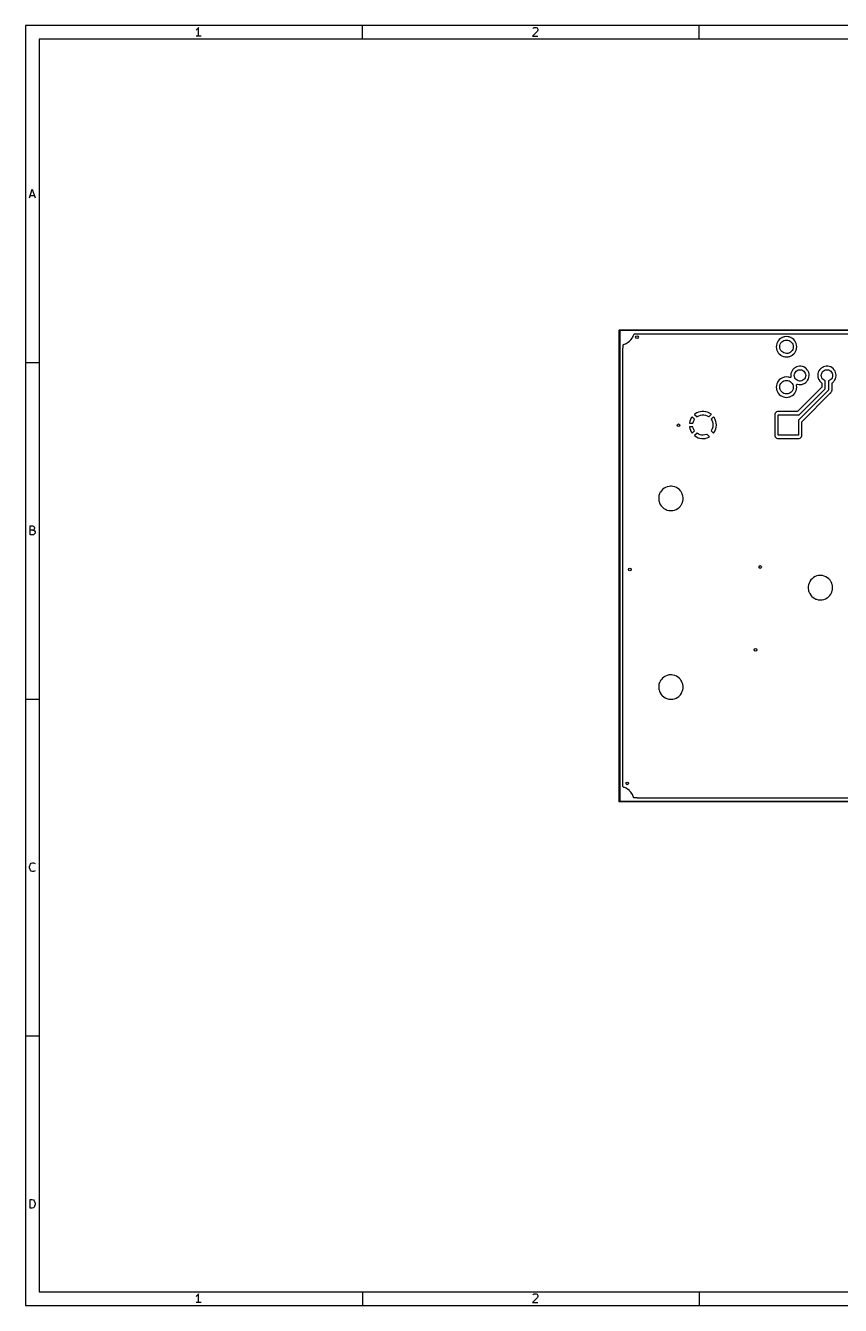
# Model space of a CAD drawing. Extents: x 10 to 287, y -200 to -10.
# Drawn here: x 10 to 131, y -200 to -10 of the extents above; entities that cross this region are included whole.
import ezdxf

# ---------------------------------------------------------------- set-up
doc = ezdxf.new("R2010")
doc.units = 0
doc.layers.add('BLACK', color=7, linetype='CONTINUOUS')

msp = doc.modelspace()

# ---------------------------------------------------------------- linework, layer by layer
at = {"layer": 'BLACK', "linetype": 'CONTINUOUS'}
for p, q in [((10, -10), (10, -200.007)), ((287.002, -10), (10, -10)), ((35.4464, -10.5976), (35.3226, -10.6595)), ((35.5702, -10.4738), (35.4464, -10.5976)), ((35.694, -10.2881), (35.5702, -10.4738)), ((35.694, -11.5881), (35.694, -10.2881)), ((60, -12), (60, -10)), ((86.0036, -10.8452), (85.2607, -11.5881)), ((85.3226, -10.4119), (85.3845, -10.35)), ((85.3845, -10.35), (85.5083, -10.2881)), ((85.5083, -10.2881), (85.8179, -10.2881)), ((85.8179, -10.2881), (85.9417, -10.35)), ((85.9417, -10.35), (86.0036, -10.4119)), ((86.0036, -10.4119), (86.0655, -10.5357)), ((86.0655, -10.6595), (86.0036, -10.8452)), ((86.0655, -10.5357), (86.0655, -10.6595)), ((110, -12), (110, -10)), ((12, -12), (12, -198.007)), ((285.002, -12), (12, -12)), ((36.0655, -11.5881), (35.3226, -11.5881)), ((85.2607, -11.5881), (86.0655, -11.5881)), ((10.5667, -35.5881), (11, -34.2881)), ((10.6905, -35.2167), (11.3095, -35.2167)), ((11, -34.2881), (11.4333, -35.5881)), ((98.105, -55.235), (98.1196, -55.1996)), ((98.105, -125.185), (98.105, -55.235)), ((98.1196, -55.1996), (98.155, -55.185)), ((98.155, -55.185), (177.79, -55.185)), ((98.205, -55.285), (98.205, -125.135)), ((177.74, -55.285), (98.205, -55.285)), ((99.4767, -57.0031), (99.6555, -56.8629)), ((99.6555, -56.8629), (99.6589, -56.8602)), ((99.6589, -56.8602), (99.6783, -56.8402)), ((99.6783, -56.8402), (99.824, -56.6898)), ((99.824, -56.6898), (99.8653, -56.6473)), ((99.8653, -56.6473), (99.8678, -56.6438)), ((99.8678, -56.6438), (100.038, -56.4117)), ((99.8678, -56.6438), (99.8678, -56.6438)), ((100.038, -56.4117), (100.041, -56.4082)), ((100.041, -56.4082), (100.098, -56.3031)), ((100.098, -56.3031), (100.18, -56.1514)), ((100.18, -56.1514), (100.182, -56.1476)), ((100.18, -56.1514), (100.18, -56.1514)), ((100.182, -56.1476), (100.26, -55.9422)), ((100.26, -55.9422), (100.286, -55.8742)), ((100.286, -55.8742), (100.287, -55.8702)), ((100.286, -55.8742), (100.286, -55.8742)), ((100.287, -55.8702), (100.293, -55.8464)), ((100.293, -55.8464), (100.327, -55.7844)), ((100.327, -55.7844), (100.39, -55.7511)), ((100.39, -55.7511), (100.415, -55.7485)), ((100.415, -55.7485), (100.737, -55.7485)), ((100.737, -55.7485), (100.763, -55.7448)), ((100.763, -55.7448), (100.78, -55.7435)), ((100.78, -55.7435), (175.6, -55.7435)), ((121.62, -56.9976), (121.533, -57.2078)), ((121.622, -56.993), (121.62, -56.9976)), ((121.62, -56.9976), (121.62, -56.9976)), ((121.689, -56.8838), (121.622, -56.993)), ((121.743, -56.7948), (121.689, -56.8838)), ((121.746, -56.7906), (121.743, -56.7948)), ((121.743, -56.7948), (121.743, -56.7948)), ((121.894, -56.6177), (121.746, -56.7906)), ((121.897, -56.6138), (121.894, -56.6177)), ((121.9, -56.61), (121.897, -56.6138)), ((122.081, -56.4558), (121.9, -56.61)), ((122.088, -56.4513), (122.081, -56.4558)), ((122.279, -56.3343), (122.088, -56.4513)), ((122.145, -57.115), (122.27, -56.9655)), ((122.27, -56.9655), (122.422, -56.8432)), ((122.283, -56.3318), (122.279, -56.3343)), ((122.288, -56.3299), (122.283, -56.3318)), ((122.498, -56.2428), (122.288, -56.3299)), ((122.288, -56.3299), (122.288, -56.3299)), ((122.422, -56.8432), (122.595, -56.7528)), ((122.502, -56.2409), (122.498, -56.2428)), ((122.498, -56.2428), (122.498, -56.2428)), ((122.583, -56.2216), (122.502, -56.2409)), ((122.728, -56.1866), (122.583, -56.2216)), ((122.595, -56.7528), (122.783, -56.6977)), ((122.733, -56.1855), (122.728, -56.1866)), ((122.728, -56.1866), (122.728, -56.1866)), ((122.97, -56.1668), (122.733, -56.1855)), ((122.783, -56.6977), (122.977, -56.68)), ((123.207, -56.1855), (122.97, -56.1668)), ((122.977, -56.68), (123.171, -56.7004)), ((123.171, -56.7004), (123.358, -56.7581)), ((123.212, -56.1866), (123.207, -56.1855)), ((123.357, -56.2216), (123.212, -56.1866)), ((123.212, -56.1866), (123.212, -56.1866)), ((123.438, -56.2409), (123.357, -56.2216)), ((123.358, -56.7581), (123.529, -56.851)), ((123.442, -56.2428), (123.438, -56.2409)), ((123.652, -56.3299), (123.442, -56.2428)), ((123.442, -56.2428), (123.442, -56.2428)), ((123.529, -56.851), (123.68, -56.9754)), ((123.657, -56.3318), (123.652, -56.3299)), ((123.652, -56.3299), (123.652, -56.3299)), ((123.661, -56.3343), (123.657, -56.3318)), ((123.852, -56.4513), (123.661, -56.3343)), ((123.68, -56.9754), (123.803, -57.1266)), ((123.859, -56.4558), (123.852, -56.4513)), ((124.04, -56.61), (123.859, -56.4558)), ((124.043, -56.6138), (124.04, -56.61)), ((124.046, -56.6177), (124.043, -56.6138)), ((124.194, -56.7906), (124.046, -56.6177)), ((124.197, -56.7948), (124.194, -56.7906)), ((124.251, -56.8838), (124.197, -56.7948)), ((124.197, -56.7948), (124.197, -56.7948)), ((124.318, -56.993), (124.251, -56.8838)), ((124.32, -56.9976), (124.318, -56.993)), ((124.407, -57.2078), (124.32, -56.9976)), ((124.32, -56.9976), (124.32, -56.9976)), ((98.6635, -57.9775), (98.6754, -57.9239)), ((98.6635, -122.52), (98.6635, -57.9775)), ((98.6754, -57.9239), (98.6875, -57.8983)), ((98.6875, -57.8983), (98.6913, -57.8902)), ((98.6875, -57.8983), (98.6875, -57.8983)), ((98.6913, -57.8902), (98.7085, -57.7796)), ((98.7085, -57.4526), (98.7285, -57.3845)), ((98.7085, -57.7796), (98.7085, -57.4526)), ((98.7285, -57.3845), (98.7822, -57.338)), ((98.7822, -57.338), (98.8025, -57.3307)), ((98.8025, -57.3307), (98.8426, -57.3202)), ((98.8426, -57.3202), (98.8954, -57.3064)), ((98.8954, -57.3064), (98.8994, -57.3047)), ((98.8994, -57.3047), (99.0472, -57.2435)), ((98.8994, -57.3047), (98.8994, -57.3047)), ((99.0472, -57.2435), (99.1694, -57.1929)), ((99.1694, -57.1929), (99.3074, -57.1122)), ((99.3074, -57.1122), (99.4218, -57.0454)), ((99.4218, -57.0454), (99.4255, -57.0432)), ((99.4218, -57.0454), (99.4218, -57.0454)), ((99.4255, -57.0432), (99.4767, -57.0031)), ((121.475, -57.4433), (121.457, -57.68)), ((121.457, -57.68), (121.475, -57.9167)), ((121.48, -57.4262), (121.475, -57.4433)), ((121.475, -57.9167), (121.477, -57.9215)), ((121.477, -57.9215), (121.477, -57.9215)), ((121.477, -57.9215), (121.506, -58.0426)), ((121.519, -57.2635), (121.48, -57.4262)), ((121.506, -58.0426), (121.531, -58.1476)), ((121.531, -57.2124), (121.519, -57.2635)), ((121.533, -57.2078), (121.531, -57.2124)), ((121.531, -58.1476), (121.533, -58.1522)), ((121.533, -58.1522), (121.533, -58.1522)), ((121.533, -58.1522), (121.554, -58.203)), ((121.554, -58.203), (121.622, -58.367)), ((121.622, -58.367), (121.624, -58.3712)), ((121.624, -58.3712), (121.743, -58.5652)), ((121.743, -58.5652), (121.743, -58.5652)), ((121.743, -58.5652), (121.746, -58.5694)), ((121.746, -58.5694), (121.9, -58.75)), ((121.9, -58.75), (122.081, -58.9042)), ((121.97, -57.666), (121.992, -57.4721)), ((121.986, -57.8605), (121.97, -57.666)), ((122.04, -58.0481), (121.986, -57.8605)), ((121.992, -57.4721), (122.051, -57.2861)), ((122.129, -58.2217), (122.04, -58.0481)), ((122.051, -57.2861), (122.145, -57.115)), ((122.251, -58.3747), (122.129, -58.2217)), ((122.399, -58.5011), (122.251, -58.3747)), ((122.57, -58.5964), (122.399, -58.5011)), ((122.755, -58.6567), (122.57, -58.5964)), ((122.949, -58.6798), (122.755, -58.6567)), ((123.144, -58.6648), (122.949, -58.6798)), ((123.332, -58.6123), (123.144, -58.6648)), ((123.506, -58.5243), (123.332, -58.6123)), ((123.66, -58.4042), (123.506, -58.5243)), ((123.787, -58.2564), (123.66, -58.4042)), ((123.884, -58.0867), (123.787, -58.2564)), ((123.803, -57.1266), (123.895, -57.2989)), ((123.859, -58.9042), (124.04, -58.75)), ((123.945, -57.9015), (123.884, -58.0867)), ((123.895, -57.2989), (123.951, -57.4858)), ((123.97, -57.7079), (123.945, -57.9015)), ((123.951, -57.4858), (123.97, -57.68)), ((123.97, -57.68), (123.97, -57.7079)), ((124.04, -58.75), (124.194, -58.5694)), ((124.194, -58.5694), (124.197, -58.5652)), ((124.197, -58.5652), (124.316, -58.3712)), ((124.197, -58.5652), (124.197, -58.5652)), ((124.316, -58.3712), (124.318, -58.367)), ((124.318, -58.367), (124.386, -58.203)), ((124.386, -58.203), (124.407, -58.1522)), ((124.409, -57.2124), (124.407, -57.2078)), ((124.407, -58.1522), (124.409, -58.1476)), ((124.407, -58.1522), (124.407, -58.1522)), ((124.421, -57.2635), (124.409, -57.2124)), ((124.409, -58.1476), (124.434, -58.0426)), ((124.46, -57.4262), (124.421, -57.2635)), ((124.434, -58.0426), (124.463, -57.9215)), ((124.465, -57.4433), (124.46, -57.4262)), ((124.463, -57.9215), (124.465, -57.9167)), ((124.463, -57.9215), (124.463, -57.9215)), ((124.483, -57.68), (124.465, -57.4433)), ((124.465, -57.9167), (124.483, -57.68)), ((10, -60), (12, -60)), ((122.081, -58.9042), (122.085, -58.9068)), ((122.085, -58.9068), (122.085, -58.9068)), ((122.085, -58.9068), (122.257, -59.0122)), ((122.257, -59.0122), (122.283, -59.0282)), ((122.283, -59.0282), (122.288, -59.0301)), ((122.288, -59.0301), (122.288, -59.0301)), ((122.288, -59.0301), (122.498, -59.1172)), ((122.498, -59.1172), (122.502, -59.1191)), ((122.502, -59.1191), (122.583, -59.1384)), ((122.583, -59.1384), (122.728, -59.1734)), ((122.728, -59.1734), (122.728, -59.1734)), ((122.728, -59.1734), (122.733, -59.1745)), ((122.733, -59.1745), (122.97, -59.1932)), ((122.97, -59.1932), (123.207, -59.1745)), ((123.207, -59.1745), (123.212, -59.1734)), ((123.212, -59.1734), (123.357, -59.1384)), ((123.212, -59.1734), (123.212, -59.1734)), ((123.357, -59.1384), (123.438, -59.1191)), ((123.438, -59.1191), (123.442, -59.1172)), ((123.442, -59.1172), (123.652, -59.0301)), ((123.652, -59.0301), (123.657, -59.0282)), ((123.652, -59.0301), (123.652, -59.0301)), ((123.657, -59.0282), (123.683, -59.0122)), ((123.683, -59.0122), (123.855, -58.9068)), ((123.855, -58.9068), (123.859, -58.9042)), ((123.855, -58.9068), (123.855, -58.9068)), ((124.239, -60.7796), (124.145, -60.8502)), ((124.244, -60.7765), (124.239, -60.7796)), ((124.239, -60.7796), (124.239, -60.7796)), ((124.311, -60.7414), (124.244, -60.7765)), ((124.415, -60.6871), (124.311, -60.7414)), ((124.442, -60.6734), (124.415, -60.6871)), ((124.654, -60.604), (124.442, -60.6734)), ((124.875, -60.5702), (124.654, -60.604)), ((124.88, -60.5702), (124.875, -60.5702)), ((125.024, -60.572), (124.88, -60.5702)), ((124.88, -60.5702), (124.88, -60.5702)), ((125.098, -60.5729), (125.024, -60.572)), ((125.103, -60.5738), (125.098, -60.5729)), ((125.313, -60.6112), (125.103, -60.5738)), ((125.103, -60.5738), (125.103, -60.5738)), ((125.318, -60.6121), (125.313, -60.6112)), ((125.313, -60.6112), (125.313, -60.6112)), ((125.323, -60.6138), (125.318, -60.6121)), ((125.524, -60.6849), (125.323, -60.6138)), ((125.323, -60.6138), (125.323, -60.6138)), ((125.529, -60.6866), (125.524, -60.6849)), ((125.524, -60.6849), (125.524, -60.6849)), ((125.724, -60.7946), (125.529, -60.6866)), ((125.728, -60.7978), (125.724, -60.7946)), ((125.896, -60.9298), (125.728, -60.7978)), ((125.728, -60.7978), (125.728, -60.7978)), ((128.239, -60.7796), (128.145, -60.8502)), ((128.244, -60.7765), (128.239, -60.7796)), ((128.239, -60.7796), (128.239, -60.7796)), ((128.311, -60.7414), (128.244, -60.7765)), ((128.415, -60.6871), (128.311, -60.7414)), ((128.442, -60.6734), (128.415, -60.6871)), ((128.654, -60.604), (128.442, -60.6734)), ((128.875, -60.5702), (128.654, -60.604)), ((128.88, -60.5702), (128.875, -60.5702)), ((129.024, -60.572), (128.88, -60.5702)), ((128.88, -60.5702), (128.88, -60.5702)), ((129.098, -60.5729), (129.024, -60.572)), ((129.103, -60.5738), (129.098, -60.5729)), ((129.313, -60.6112), (129.103, -60.5738)), ((129.103, -60.5738), (129.103, -60.5738)), ((129.318, -60.6121), (129.313, -60.6112)), ((129.313, -60.6112), (129.313, -60.6112)), ((129.323, -60.6138), (129.318, -60.6121)), ((129.524, -60.6849), (129.323, -60.6138)), ((129.323, -60.6138), (129.323, -60.6138)), ((129.529, -60.6866), (129.524, -60.6849)), ((129.524, -60.6849), (129.524, -60.6849)), ((129.724, -60.7946), (129.529, -60.6866)), ((129.728, -60.7978), (129.724, -60.7946)), ((129.896, -60.9298), (129.728, -60.7978)), ((129.728, -60.7978), (129.728, -60.7978)), ((121.9, -62.61), (121.746, -62.7906)), ((122.081, -62.4558), (121.9, -62.61)), ((122.085, -62.4532), (122.081, -62.4558)), ((122.279, -62.3343), (122.085, -62.4532)), ((122.085, -62.4532), (122.085, -62.4532)), ((122.283, -62.3318), (122.279, -62.3343)), ((122.288, -62.3299), (122.283, -62.3318)), ((122.498, -62.2428), (122.288, -62.3299)), ((122.288, -62.3299), (122.288, -62.3299)), ((122.502, -62.2409), (122.498, -62.2428)), ((122.498, -62.2428), (122.498, -62.2428)), ((122.619, -62.2129), (122.502, -62.2409)), ((122.595, -62.7528), (122.783, -62.6977)), ((122.728, -62.1866), (122.619, -62.2129)), ((122.733, -62.1855), (122.728, -62.1866)), ((122.728, -62.1866), (122.728, -62.1866)), ((122.97, -62.1668), (122.733, -62.1855)), ((122.783, -62.6977), (122.977, -62.68)), ((123.207, -62.1855), (122.97, -62.1668)), ((122.977, -62.68), (123.171, -62.7004)), ((123.171, -62.7004), (123.358, -62.7581)), ((123.212, -62.1866), (123.207, -62.1855)), ((123.321, -62.2129), (123.212, -62.1866)), ((123.212, -62.1866), (123.212, -62.1866)), ((123.438, -62.2409), (123.321, -62.2129)), ((123.442, -62.2428), (123.438, -62.2409)), ((123.446, -62.2445), (123.442, -62.2428)), ((123.442, -62.2428), (123.442, -62.2428)), ((123.494, -62.2541), (123.446, -62.2445)), ((123.562, -62.2343), (123.494, -62.2541)), ((123.609, -62.1808), (123.562, -62.2343)), ((123.631, -61.6746), (123.607, -61.8967)), ((123.607, -61.8967), (123.608, -61.9018)), ((123.608, -61.9018), (123.608, -61.9019)), ((123.608, -61.9019), (123.62, -62.1197)), ((123.618, -62.1198), (123.609, -62.1808)), ((123.62, -62.1197), (123.618, -62.1198)), ((123.691, -61.4593), (123.631, -61.6746)), ((123.785, -61.2567), (123.691, -61.4593)), ((123.911, -61.0721), (123.785, -61.2567)), ((124.065, -60.9106), (123.911, -61.0721)), ((124.145, -60.8502), (124.065, -60.9106)), ((124.12, -61.93), (124.139, -61.7533)), ((124.139, -62.1067), (124.12, -61.93)), ((124.139, -61.7533), (124.193, -61.5843)), ((124.193, -62.2757), (124.139, -62.1067)), ((124.193, -61.5843), (124.282, -61.4304)), ((124.282, -62.4296), (124.193, -62.2757)), ((124.282, -61.4304), (124.401, -61.2983)), ((124.401, -62.5617), (124.282, -62.4296)), ((124.401, -61.2983), (124.545, -61.1939)), ((124.545, -62.6661), (124.401, -62.5617)), ((124.545, -61.1939), (124.707, -61.1216)), ((124.707, -62.7384), (124.545, -62.6661)), ((124.707, -61.1216), (124.881, -61.0847)), ((124.881, -61.0847), (125.059, -61.0847)), ((125.059, -61.0847), (125.233, -61.1216)), ((125.233, -61.1216), (125.395, -61.1939)), ((125.395, -62.6661), (125.233, -62.7384)), ((125.395, -61.1939), (125.539, -61.2983)), ((125.539, -62.5617), (125.395, -62.6661)), ((125.539, -61.2983), (125.658, -61.4304)), ((125.658, -62.4296), (125.539, -62.5617)), ((125.658, -61.4304), (125.747, -61.5843)), ((125.747, -62.2757), (125.658, -62.4296)), ((125.747, -61.5843), (125.801, -61.7533)), ((125.801, -62.1067), (125.747, -62.2757)), ((125.801, -61.7533), (125.82, -61.93)), ((125.82, -61.93), (125.801, -62.1067)), ((125.896, -60.9299), (125.896, -60.9298)), ((125.9, -60.9331), (125.896, -60.9299)), ((126.05, -61.0983), (125.9, -60.9331)), ((126.045, -62.7617), (126.135, -62.6363)), ((126.053, -61.1026), (126.05, -61.0983)), ((126.106, -61.1856), (126.053, -61.1026)), ((126.053, -61.1026), (126.053, -61.1026)), ((126.171, -61.2858), (126.106, -61.1856)), ((126.135, -62.6363), (126.138, -62.6321)), ((126.138, -62.6321), (126.147, -62.6138)), ((126.147, -62.6138), (126.235, -62.4365)), ((126.26, -61.4907), (126.171, -61.2858)), ((126.235, -62.4365), (126.237, -62.4318)), ((126.235, -62.4365), (126.235, -62.4365)), ((126.237, -62.4318), (126.295, -62.2428)), ((126.315, -61.7074), (126.26, -61.4907)), ((126.295, -62.2428), (126.301, -62.223)), ((126.301, -62.223), (126.302, -62.2181)), ((126.301, -62.223), (126.301, -62.223)), ((126.302, -62.2181), (126.332, -61.9966)), ((126.333, -61.93), (126.315, -61.7074)), ((126.332, -61.9966), (126.333, -61.93)), ((127.631, -61.6746), (127.607, -61.8967)), ((127.607, -61.8967), (127.608, -61.9018)), ((127.608, -61.9018), (127.608, -61.9019)), ((127.608, -61.9019), (127.618, -62.0805)), ((127.618, -62.0805), (127.62, -62.1197)), ((127.62, -62.1197), (127.621, -62.1248)), ((127.621, -62.1248), (127.621, -62.1248)), ((127.621, -62.1248), (127.641, -62.2129)), ((127.691, -61.4593), (127.631, -61.6746)), ((127.641, -62.2129), (127.669, -62.3376)), ((127.669, -62.3376), (127.728, -62.4836)), ((127.785, -61.2567), (127.691, -61.4593)), ((127.728, -62.4836), (127.748, -62.5313)), ((127.748, -62.5313), (127.753, -62.5446)), ((127.753, -62.5446), (127.756, -62.549)), ((127.756, -62.549), (127.856, -62.7121)), ((127.911, -61.0721), (127.785, -61.2567)), ((128.065, -60.9106), (127.911, -61.0721)), ((128.145, -60.8502), (128.065, -60.9106)), ((128.12, -61.93), (128.139, -61.7533)), ((128.139, -62.1067), (128.12, -61.93)), ((128.139, -61.7533), (128.193, -61.5843)), ((128.193, -62.2757), (128.139, -62.1067)), ((128.193, -61.5843), (128.282, -61.4304)), ((128.282, -62.4296), (128.193, -62.2757)), ((128.282, -61.4304), (128.401, -61.2983)), ((128.401, -62.5617), (128.282, -62.4296)), ((128.401, -61.2983), (128.545, -61.1939)), ((128.545, -62.6661), (128.401, -62.5617)), ((128.545, -61.1939), (128.707, -61.1216)), ((128.707, -62.7384), (128.545, -62.6661)), ((128.707, -61.1216), (128.881, -61.0847)), ((128.881, -61.0847), (129.059, -61.0847)), ((129.059, -61.0847), (129.233, -61.1216)), ((129.233, -61.1216), (129.395, -61.1939)), ((129.395, -62.6661), (129.233, -62.7384)), ((129.395, -61.1939), (129.539, -61.2983)), ((129.539, -62.5617), (129.395, -62.6661)), ((129.539, -61.2983), (129.658, -61.4304)), ((129.658, -62.4296), (129.539, -62.5617)), ((129.658, -61.4304), (129.747, -61.5843)), ((129.747, -62.2757), (129.658, -62.4296)), ((129.747, -61.5843), (129.801, -61.7533)), ((129.801, -62.1067), (129.747, -62.2757)), ((129.801, -61.7533), (129.82, -61.93)), ((129.82, -61.93), (129.801, -62.1067)), ((129.896, -60.9299), (129.896, -60.9298)), ((129.9, -60.9331), (129.896, -60.9299)), ((130.05, -61.0983), (129.9, -60.9331)), ((130.045, -62.7617), (130.135, -62.6363)), ((130.053, -61.1026), (130.05, -61.0983)), ((130.106, -61.1856), (130.053, -61.1026)), ((130.053, -61.1026), (130.053, -61.1026)), ((130.171, -61.2858), (130.106, -61.1856)), ((130.135, -62.6363), (130.138, -62.6321)), ((130.138, -62.6321), (130.147, -62.6138)), ((130.147, -62.6138), (130.235, -62.4365)), ((130.26, -61.4907), (130.171, -61.2858)), ((130.235, -62.4365), (130.237, -62.4318)), ((130.235, -62.4365), (130.235, -62.4365)), ((130.237, -62.4318), (130.295, -62.2428)), ((130.315, -61.7074), (130.26, -61.4907)), ((130.295, -62.2428), (130.301, -62.223)), ((130.301, -62.223), (130.302, -62.2181)), ((130.301, -62.223), (130.301, -62.223)), ((130.302, -62.2181), (130.332, -61.9966)), ((130.33, -61.8967), (130.315, -61.7074)), ((130.333, -61.93), (130.33, -61.8967)), ((130.332, -61.9966), (130.333, -61.93)), ((121.475, -63.4433), (121.457, -63.68)), ((121.457, -63.68), (121.475, -63.9167)), ((121.482, -63.4148), (121.475, -63.4433)), ((121.475, -63.9167), (121.477, -63.9215)), ((121.477, -63.9215), (121.477, -63.9215)), ((121.477, -63.9215), (121.506, -64.0426)), ((121.525, -63.239), (121.482, -63.4148)), ((121.506, -64.0426), (121.531, -64.1476)), ((121.531, -63.2124), (121.525, -63.239)), ((121.533, -63.2078), (121.531, -63.2124)), ((121.531, -64.1476), (121.533, -64.1522)), ((121.62, -62.9976), (121.533, -63.2078)), ((121.533, -64.1522), (121.533, -64.1522)), ((121.533, -64.1522), (121.619, -64.3615)), ((121.619, -64.3615), (121.622, -64.367)), ((121.622, -62.993), (121.62, -62.9976)), ((121.62, -62.9976), (121.62, -62.9976)), ((121.653, -62.9416), (121.622, -62.993)), ((121.622, -64.367), (121.624, -64.3712)), ((121.624, -64.3712), (121.743, -64.5652)), ((121.743, -62.7948), (121.653, -62.9416)), ((121.746, -62.7906), (121.743, -62.7948)), ((121.743, -62.7948), (121.743, -62.7948)), ((121.743, -64.5652), (121.743, -64.5652)), ((121.743, -64.5652), (121.746, -64.5694)), ((121.746, -64.5694), (121.9, -64.75)), ((121.97, -63.666), (121.992, -63.4721)), ((121.986, -63.8605), (121.97, -63.666)), ((122.04, -64.0481), (121.986, -63.8605)), ((121.992, -63.4721), (122.051, -63.2861)), ((122.129, -64.2217), (122.04, -64.0481)), ((122.051, -63.2861), (122.145, -63.115)), ((122.251, -64.3747), (122.129, -64.2217)), ((122.145, -63.115), (122.27, -62.9655)), ((122.399, -64.5011), (122.251, -64.3747)), ((122.27, -62.9655), (122.422, -62.8432)), ((122.57, -64.5964), (122.399, -64.5011)), ((122.422, -62.8432), (122.595, -62.7528)), ((122.755, -64.6567), (122.57, -64.5964)), ((123.506, -64.5243), (123.332, -64.6123)), ((123.358, -62.7581), (123.529, -62.851)), ((123.66, -64.4042), (123.506, -64.5243)), ((123.529, -62.851), (123.68, -62.9754)), ((123.787, -64.2564), (123.66, -64.4042)), ((123.68, -62.9754), (123.803, -63.1266)), ((123.884, -64.0867), (123.787, -64.2564)), ((123.803, -63.1266), (123.895, -63.2989)), ((123.945, -63.9015), (123.884, -64.0867)), ((123.895, -63.2989), (123.951, -63.4858)), ((123.97, -63.7079), (123.945, -63.9015)), ((123.951, -63.4858), (123.97, -63.68)), ((123.97, -63.68), (123.97, -63.7079)), ((124.04, -64.75), (124.194, -64.5694)), ((124.194, -64.5694), (124.197, -64.5652)), ((124.197, -64.5652), (124.316, -64.3712)), ((124.197, -64.5652), (124.197, -64.5652)), ((124.316, -64.3712), (124.318, -64.367)), ((124.318, -64.367), (124.321, -64.3615)), ((124.321, -64.3615), (124.407, -64.1522)), ((124.407, -64.1522), (124.409, -64.1476)), ((124.407, -64.1522), (124.407, -64.1522)), ((124.409, -64.1476), (124.434, -64.0426)), ((124.434, -64.0426), (124.463, -63.9215)), ((124.453, -63.3941), (124.456, -63.3232)), ((124.465, -63.4433), (124.453, -63.3941)), ((124.456, -63.3232), (124.498, -63.2654)), ((124.463, -63.9215), (124.465, -63.9167)), ((124.463, -63.9215), (124.463, -63.9215)), ((124.483, -63.68), (124.465, -63.4433)), ((124.465, -63.9167), (124.483, -63.68)), ((124.498, -63.2654), (124.564, -63.2392)), ((124.564, -63.2392), (124.6, -63.2412)), ((124.6, -63.2412), (124.804, -63.2825)), ((128.175, -63.7327), (124.653, -67.2546)), ((124.881, -62.7753), (124.707, -62.7384)), ((124.75, -67.8764), (128.72, -63.9064)), ((129.147, -64.1868), (124.75, -68.5836)), ((124.804, -63.2825), (124.804, -63.2825)), ((124.804, -63.2825), (124.809, -63.2836)), ((124.809, -63.2836), (124.814, -63.2838)), ((124.814, -63.2838), (124.814, -63.2838)), ((124.814, -63.2838), (125.027, -63.2916)), ((125.059, -62.7753), (124.881, -62.7753)), ((125.027, -63.2916), (125.027, -63.2916)), ((125.027, -63.2916), (125.032, -63.2918)), ((125.032, -63.2918), (125.037, -63.2911)), ((125.037, -63.2911), (125.248, -63.264)), ((125.037, -63.2911), (125.037, -63.2911)), ((125.233, -62.7384), (125.059, -62.7753)), ((125.248, -63.264), (125.253, -63.2634)), ((125.248, -63.264), (125.248, -63.264)), ((125.253, -63.2634), (125.259, -63.2617)), ((125.259, -63.2617), (125.462, -63.2007)), ((125.295, -68.7573), (129.459, -64.5938)), ((125.462, -63.2007), (125.467, -63.1992)), ((125.462, -63.2007), (125.462, -63.2007)), ((125.467, -63.1992), (125.668, -63.1009)), ((125.668, -63.1009), (125.85, -62.9712)), ((125.85, -62.9712), (125.88, -62.9416)), ((125.88, -62.9416), (125.952, -62.8692)), ((125.952, -62.8692), (126.008, -62.8135)), ((126.008, -62.8135), (126.045, -62.7617)), ((127.856, -62.7121), (127.87, -62.7351)), ((127.87, -62.7351), (128.016, -62.9039)), ((128.016, -62.9039), (128.166, -63.0282)), ((128.166, -63.0282), (128.206, -63.0872)), ((128.191, -63.7117), (128.175, -63.7327)), ((128.212, -63.6436), (128.191, -63.7117)), ((128.206, -63.0872), (128.212, -63.1252)), ((128.212, -63.1252), (128.212, -63.6436)), ((128.72, -62.7411), (128.707, -62.7384)), ((128.72, -63.9064), (128.72, -62.7411)), ((129.201, -64.1057), (129.147, -64.1868)), ((129.147, -64.1868), (129.147, -64.1868)), ((129.22, -64.01), (129.201, -64.1057)), ((129.233, -62.7384), (129.22, -62.7411)), ((129.22, -62.7411), (129.22, -64.01)), ((129.459, -64.5938), (129.473, -64.5814)), ((129.473, -64.5814), (129.485, -64.5729)), ((129.485, -64.5728), (129.491, -64.5685)), ((129.485, -64.5729), (129.485, -64.5728)), ((129.491, -64.5685), (129.496, -64.5629)), ((129.496, -64.5629), (129.525, -64.5282)), ((129.496, -64.5629), (129.496, -64.5629)), ((129.525, -64.5282), (129.532, -64.5207)), ((129.532, -64.5207), (129.538, -64.515)), ((129.538, -64.515), (129.555, -64.4927)), ((129.555, -64.4927), (129.558, -64.4893)), ((129.558, -64.4893), (129.601, -64.4393)), ((129.601, -64.4393), (129.605, -64.4337)), ((129.601, -64.4393), (129.601, -64.4393)), ((129.605, -64.4337), (129.609, -64.4272)), ((129.609, -64.4272), (129.612, -64.4222)), ((129.612, -64.4222), (129.615, -64.417)), ((129.615, -64.417), (129.62, -64.4113)), ((129.62, -64.4113), (129.651, -64.3451)), ((129.651, -64.3451), (129.653, -64.3412)), ((129.653, -64.3412), (129.667, -64.3124)), ((129.667, -64.3124), (129.686, -64.2762)), ((129.686, -64.2762), (129.688, -64.2691)), ((129.688, -64.2691), (129.69, -64.2634)), ((129.69, -64.2634), (129.692, -64.2577)), ((129.692, -64.2577), (129.695, -64.251)), ((129.695, -64.251), (129.709, -64.1796)), ((129.709, -64.1796), (129.71, -64.1753)), ((129.71, -64.1753), (129.726, -64.1098)), ((129.726, -64.1098), (129.728, -64.1044)), ((129.728, -63.1226), (129.749, -63.0545)), ((129.728, -63.9971), (129.728, -63.1226)), ((129.729, -64.0005), (129.728, -63.9971)), ((129.728, -64.1044), (129.728, -64.0932)), ((129.728, -64.0932), (129.729, -64.0932)), ((129.731, -64.0779), (129.729, -64.0005)), ((129.729, -64.0851), (129.731, -64.0779)), ((129.729, -64.0892), (129.729, -64.0851)), ((129.729, -64.0932), (129.729, -64.0892)), ((129.749, -63.0545), (129.781, -63.0201)), ((129.781, -63.0201), (129.85, -62.9712)), ((129.85, -62.9712), (129.88, -62.9416)), ((129.88, -62.9416), (129.952, -62.8692)), ((129.952, -62.8692), (130.008, -62.8135)), ((130.008, -62.8135), (130.045, -62.7617)), ((121.9, -64.75), (122.081, -64.9042)), ((122.081, -64.9042), (122.085, -64.9068)), ((122.085, -64.9068), (122.085, -64.9068)), ((122.085, -64.9068), (122.209, -64.983)), ((122.209, -64.983), (122.283, -65.0282)), ((122.283, -65.0282), (122.288, -65.0301)), ((122.288, -65.0301), (122.288, -65.0301)), ((122.288, -65.0301), (122.498, -65.1172)), ((122.498, -65.1172), (122.502, -65.1191)), ((122.502, -65.1191), (122.583, -65.1384)), ((122.583, -65.1384), (122.728, -65.1734)), ((122.728, -65.1734), (122.728, -65.1734)), ((122.728, -65.1734), (122.733, -65.1745)), ((122.733, -65.1745), (122.97, -65.1932)), ((122.949, -64.6798), (122.755, -64.6567)), ((123.144, -64.6648), (122.949, -64.6798)), ((122.97, -65.1932), (123.207, -65.1745)), ((123.332, -64.6123), (123.144, -64.6648)), ((123.207, -65.1745), (123.212, -65.1734)), ((123.212, -65.1734), (123.357, -65.1384)), ((123.212, -65.1734), (123.212, -65.1734)), ((123.357, -65.1384), (123.438, -65.1191)), ((123.438, -65.1191), (123.442, -65.1172)), ((123.442, -65.1172), (123.652, -65.0301)), ((123.652, -65.0301), (123.657, -65.0282)), ((123.652, -65.0301), (123.652, -65.0301)), ((123.657, -65.0282), (123.731, -64.983)), ((123.731, -64.983), (123.855, -64.9068)), ((123.855, -64.9068), (123.859, -64.9042)), ((123.855, -64.9068), (123.855, -64.9068)), ((123.859, -64.9042), (124.04, -64.75)), ((108.837, -68.2432), (108.713, -68.4776)), ((108.842, -68.2359), (108.837, -68.2432)), ((108.95, -68.0854), (108.842, -68.2359)), ((108.962, -68.0765), (108.95, -68.0854)), ((108.974, -68.083), (108.962, -68.0765)), ((109.329, -68.4377), (108.974, -68.083)), ((109.335, -67.7004), (109.327, -67.7125)), ((109.327, -67.7125), (109.333, -67.7238)), ((109.333, -67.7238), (109.687, -68.0782)), ((109.398, -67.65), (109.335, -67.7004)), ((109.405, -67.6451), (109.398, -67.65)), ((109.633, -67.5089), (109.405, -67.6451)), ((109.64, -67.505), (109.633, -67.5089)), ((109.884, -67.4009), (109.64, -67.505)), ((109.687, -68.0782), (109.751, -68.0307)), ((109.751, -68.0307), (109.969, -67.9172)), ((109.892, -67.3981), (109.884, -67.4009)), ((110.148, -67.3281), (109.892, -67.3981)), ((109.969, -67.9172), (110.202, -67.8408)), ((110.156, -67.3265), (110.148, -67.3281)), ((110.419, -67.2918), (110.156, -67.3265)), ((110.202, -67.8408), (110.445, -67.8037)), ((110.428, -67.2913), (110.419, -67.2918)), ((110.693, -67.2927), (110.428, -67.2913)), ((110.445, -67.8037), (110.691, -67.8067)), ((110.691, -67.8067), (110.933, -67.8498)), ((110.702, -67.2933), (110.693, -67.2927)), ((110.964, -67.3307), (110.702, -67.2933)), ((110.933, -67.8498), (111.165, -67.9318)), ((110.973, -67.3325), (110.964, -67.3307)), ((111.228, -67.4051), (110.973, -67.3325)), ((111.165, -67.9318), (111.38, -68.0506)), ((111.236, -67.408), (111.228, -67.4051)), ((111.479, -67.5146), (111.236, -67.408)), ((111.38, -68.0506), (111.414, -68.0771)), ((111.414, -68.0771), (111.767, -67.7242)), ((111.486, -67.5186), (111.479, -67.5146)), ((111.712, -67.6572), (111.486, -67.5186)), ((111.719, -67.6621), (111.712, -67.6572)), ((111.766, -67.7008), (111.719, -67.6621)), ((111.774, -67.711), (111.766, -67.7008)), ((111.767, -67.7242), (111.774, -67.711)), ((112.126, -68.0831), (111.772, -68.437)), ((112.14, -68.076), (112.126, -68.0831)), ((112.15, -68.0844), (112.14, -68.076)), ((112.269, -68.2539), (112.15, -68.0844)), ((112.274, -68.2612), (112.269, -68.2539)), ((112.395, -68.4969), (112.274, -68.2612)), ((121.248, -67.6897), (121.241, -67.7519)), ((121.241, -67.7519), (121.241, -70.8481)), ((121.299, -67.5533), (121.248, -67.6897)), ((121.387, -67.4367), (121.299, -67.5533)), ((121.503, -67.3494), (121.387, -67.4367)), ((121.64, -67.2983), (121.503, -67.3494)), ((121.702, -67.2915), (121.64, -67.2983)), ((124.564, -67.2915), (121.702, -67.2915)), ((121.75, -70.8), (121.75, -67.8)), ((121.75, -67.8), (124.75, -67.8)), ((124.59, -67.2886), (124.564, -67.2915)), ((124.653, -67.2546), (124.59, -67.2886)), ((124.75, -67.8), (124.75, -67.8764)), ((108.553, -69.55), (108.554, -69.5565)), ((109.074, -69.55), (108.553, -69.55)), ((108.554, -69.5565), (108.605, -69.8167)), ((108.559, -69.0102), (108.555, -69.05)), ((108.555, -69.05), (109.073, -69.05)), ((108.56, -69.0018), (108.559, -69.0102)), ((108.616, -68.7427), (108.56, -69.0018)), ((108.605, -69.8167), (108.607, -69.825)), ((108.607, -69.825), (108.693, -70.0759)), ((108.619, -68.7344), (108.616, -68.7427)), ((108.71, -68.4854), (108.619, -68.7344)), ((108.693, -70.0759), (108.696, -70.0838)), ((108.696, -70.0838), (108.816, -70.3207)), ((108.713, -68.4776), (108.71, -68.4854)), ((108.973, -70.5174), (109.326, -70.1644)), ((109.073, -69.05), (109.077, -69.0189)), ((109.119, -69.7486), (109.074, -69.55)), ((109.077, -69.0189), (109.142, -68.7821)), ((109.211, -69.9763), (109.119, -69.7486)), ((109.142, -68.7821), (109.246, -68.5591)), ((109.326, -70.1644), (109.211, -69.9763)), ((109.246, -68.5591), (109.329, -68.4377)), ((111.836, -70.0726), (111.771, -70.1622)), ((111.771, -70.1622), (112.126, -70.5165)), ((111.772, -68.437), (111.872, -68.5912)), ((111.945, -69.8522), (111.836, -70.0726)), ((111.872, -68.5912), (111.97, -68.8166)), ((112.016, -69.617), (111.945, -69.8522)), ((111.97, -68.8166), (112.03, -69.055)), ((112.048, -69.3733), (112.016, -69.617)), ((112.03, -69.055), (112.05, -69.3)), ((112.05, -69.3), (112.048, -69.3733)), ((112.251, -70.3747), (112.378, -70.1416)), ((112.378, -70.1416), (112.382, -70.1338)), ((112.382, -70.1338), (112.475, -69.8858)), ((112.399, -68.5047), (112.395, -68.4969)), ((112.487, -68.7547), (112.399, -68.5047)), ((112.475, -69.8858), (112.478, -69.8775)), ((112.478, -69.8775), (112.537, -69.619)), ((112.489, -68.7629), (112.487, -68.7547)), ((112.543, -69.0226), (112.489, -68.7629)), ((112.537, -69.619), (112.538, -69.6106)), ((112.538, -69.6106), (112.562, -69.3446)), ((112.544, -69.0311), (112.543, -69.0226)), ((112.563, -69.2975), (112.544, -69.0311)), ((112.562, -69.3397), (112.563, -69.3025)), ((112.562, -69.3446), (112.562, -69.3397)), ((112.563, -69.3025), (112.563, -69.2975)), ((124.75, -68.5836), (124.75, -70.8)), ((125.258, -68.8464), (125.279, -68.7782)), ((125.258, -70.8481), (125.258, -68.8464)), ((125.279, -68.7782), (125.295, -68.7573)), ((108.816, -70.3207), (108.82, -70.3281)), ((108.82, -70.3281), (108.949, -70.5162)), ((108.949, -70.5162), (108.96, -70.5246)), ((108.96, -70.5246), (108.973, -70.5174)), ((109.333, -70.8763), (109.326, -70.8897)), ((109.326, -70.8897), (109.333, -70.8996)), ((109.685, -70.5246), (109.333, -70.8763)), ((109.333, -70.8996), (109.364, -70.9256)), ((109.364, -70.9256), (109.371, -70.9306)), ((109.371, -70.9306), (109.595, -71.0715)), ((109.595, -71.0715), (109.603, -71.0756)), ((109.603, -71.0756), (109.845, -71.1847)), ((109.69, -70.5287), (109.685, -70.5246)), ((109.902, -70.6527), (109.69, -70.5287)), ((109.845, -71.1847), (109.853, -71.1877)), ((109.853, -71.1877), (110.107, -71.263)), ((110.132, -70.7404), (109.902, -70.6527)), ((110.107, -71.263), (110.115, -71.2649)), ((110.115, -71.2649), (110.377, -71.305)), ((110.372, -70.7894), (110.132, -70.7404)), ((110.618, -70.7985), (110.372, -70.7894)), ((110.377, -71.305), (110.386, -71.3057)), ((110.386, -71.3057), (110.651, -71.3099)), ((110.862, -70.7672), (110.618, -70.7985)), ((110.651, -71.3099), (110.66, -71.3094)), ((110.66, -71.3094), (110.923, -71.2776)), ((111.097, -70.6966), (110.862, -70.7672)), ((110.923, -71.2776), (110.931, -71.276)), ((110.931, -71.276), (111.188, -71.2087)), ((111.135, -70.6783), (111.097, -70.6966)), ((111.517, -71.0606), (111.135, -70.6783)), ((111.188, -71.2087), (111.196, -71.2059)), ((111.196, -71.2059), (111.441, -71.1044)), ((111.441, -71.1044), (111.449, -71.1006)), ((111.449, -71.1006), (111.517, -71.0606)), ((112.126, -70.5165), (112.138, -70.5232)), ((112.138, -70.5232), (112.149, -70.5145)), ((112.149, -70.5145), (112.247, -70.3819)), ((112.247, -70.3819), (112.251, -70.3747)), ((121.241, -70.8481), (121.248, -70.9103)), ((121.248, -70.9103), (121.299, -71.0467)), ((121.299, -71.0467), (121.387, -71.1633)), ((121.387, -71.1633), (121.503, -71.2506)), ((121.503, -71.2506), (121.64, -71.3017)), ((121.64, -71.3017), (121.702, -71.3085)), ((121.702, -71.3085), (124.798, -71.3085)), ((124.75, -70.8), (121.75, -70.8)), ((124.798, -71.3085), (124.86, -71.3017)), ((124.86, -71.3017), (124.997, -71.2506)), ((124.997, -71.2506), (125.113, -71.1633)), ((125.113, -71.1633), (125.201, -71.0467)), ((125.201, -71.0467), (125.252, -70.9103)), ((125.252, -70.9103), (125.258, -70.8481)), ((104.036, -79.7812), (104.014, -79.9123)), ((104.037, -79.7766), (104.036, -79.7812)), ((104.036, -79.7812), (104.036, -79.7812)), ((104.118, -79.5206), (104.037, -79.7766)), ((104.136, -79.4858), (104.118, -79.5206)), ((104.235, -79.2837), (104.136, -79.4858)), ((104.237, -79.2795), (104.235, -79.2837)), ((104.235, -79.2837), (104.235, -79.2837)), ((104.391, -79.0587), (104.237, -79.2795)), ((104.575, -78.8629), (104.391, -79.0587)), ((104.786, -78.6965), (104.575, -78.8629)), ((105.019, -78.5631), (104.786, -78.6965)), ((105.27, -78.4657), (105.019, -78.5631)), ((105.274, -78.4646), (105.27, -78.4657)), ((105.527, -78.4074), (105.274, -78.4646)), ((105.274, -78.4646), (105.274, -78.4646)), ((105.532, -78.4064), (105.527, -78.4074)), ((105.527, -78.4074), (105.527, -78.4074)), ((105.537, -78.406), (105.532, -78.4064)), ((105.729, -78.3917), (105.537, -78.406)), ((105.537, -78.406), (105.537, -78.406)), ((105.732, -78.3915), (105.729, -78.3917)), ((105.729, -78.3917), (105.729, -78.3917)), ((105.892, -78.3915), (105.732, -78.3915)), ((106.115, -78.414), (105.892, -78.3915)), ((106.375, -78.4801), (106.115, -78.414)), ((106.38, -78.482), (106.375, -78.4801)), ((106.619, -78.5823), (106.38, -78.482)), ((106.623, -78.5841), (106.619, -78.5823)), ((106.619, -78.5823), (106.619, -78.5823)), ((106.853, -78.7235), (106.623, -78.5841)), ((107.06, -78.8954), (106.853, -78.7235)), ((107.239, -79.096), (107.06, -78.8954)), ((107.241, -79.0999), (107.239, -79.096)), ((107.269, -79.1423), (107.241, -79.0999)), ((107.241, -79.0999), (107.241, -79.0999)), ((107.386, -79.3208), (107.269, -79.1423)), ((107.388, -79.325), (107.386, -79.3208)), ((107.483, -79.531), (107.388, -79.325)), ((107.499, -79.5649), (107.483, -79.531)), ((107.537, -79.6955), (107.499, -79.5649)), ((107.572, -79.8174), (107.537, -79.6955)), ((103.993, -80.0419), (103.99, -80.3107)), ((103.99, -80.3107), (104.026, -80.5771)), ((104.014, -79.9123), (103.993, -80.0419)), ((104.026, -80.5771), (104.027, -80.5815)), ((104.027, -80.5815), (104.027, -80.5816)), ((104.027, -80.5816), (104.047, -80.6495)), ((104.047, -80.6495), (104.101, -80.8351)), ((104.101, -80.8351), (104.214, -81.0792)), ((104.214, -81.0792), (104.216, -81.0831)), ((104.216, -81.0831), (104.359, -81.3001)), ((104.359, -81.3001), (104.359, -81.3001)), ((104.359, -81.3001), (104.361, -81.304)), ((104.361, -81.304), (104.54, -81.5046)), ((104.54, -81.5046), (104.747, -81.6765)), ((104.747, -81.6765), (104.751, -81.6789)), ((104.751, -81.6789), (104.97, -81.8119)), ((106.814, -81.7035), (106.867, -81.6621)), ((106.867, -81.6621), (106.898, -81.6374)), ((106.898, -81.6374), (107.025, -81.5371)), ((107.025, -81.5371), (107.209, -81.3413)), ((107.209, -81.3413), (107.327, -81.1719)), ((107.327, -81.1719), (107.36, -81.1243)), ((107.36, -81.1243), (107.363, -81.1205)), ((107.36, -81.1243), (107.36, -81.1243)), ((107.363, -81.1205), (107.381, -81.0831)), ((107.381, -81.0831), (107.479, -80.8836)), ((107.479, -80.8836), (107.482, -80.8794)), ((107.479, -80.8836), (107.479, -80.8836)), ((107.482, -80.8794), (107.563, -80.6234)), ((107.563, -80.6234), (107.607, -80.3581)), ((107.574, -79.8229), (107.572, -79.8174)), ((107.61, -80.0893), (107.574, -79.8229)), ((107.607, -80.3581), (107.609, -80.2129)), ((107.609, -80.2129), (107.61, -80.094)), ((107.61, -80.094), (107.61, -80.0893)), ((107.61, -80.094), (107.61, -80.094)), ((104.97, -81.8119), (104.977, -81.8159)), ((104.977, -81.8159), (104.981, -81.8177)), ((104.981, -81.8177), (104.981, -81.8177)), ((104.981, -81.8177), (105.149, -81.888)), ((105.149, -81.888), (105.225, -81.9199)), ((105.225, -81.9199), (105.485, -81.986)), ((105.485, -81.986), (105.708, -82.0085)), ((105.708, -82.0085), (105.868, -82.0085)), ((105.868, -82.0085), (105.871, -82.0083)), ((105.871, -82.0083), (106.063, -81.994)), ((105.871, -82.0083), (105.871, -82.0083)), ((106.063, -81.994), (106.068, -81.9937)), ((106.063, -81.994), (106.063, -81.994)), ((106.068, -81.9937), (106.073, -81.9926)), ((106.073, -81.9926), (106.326, -81.9354)), ((106.073, -81.9926), (106.073, -81.9926)), ((106.326, -81.9354), (106.33, -81.9343)), ((106.326, -81.9354), (106.326, -81.9354)), ((106.33, -81.9343), (106.581, -81.8369)), ((106.581, -81.8369), (106.814, -81.7035)), ((10.6595, -85.5881), (10.6595, -84.2881)), ((10.6595, -84.2881), (11.0929, -84.2881)), ((11.0929, -84.9071), (10.6595, -84.9071)), ((11.0929, -84.2881), (11.2167, -84.35)), ((11.2167, -84.8452), (11.0929, -84.9071)), ((11.0929, -84.9071), (11.2786, -84.969)), ((11.2167, -84.35), (11.2786, -84.4119)), ((11.2786, -84.7833), (11.2167, -84.8452)), ((11.2786, -84.4119), (11.3405, -84.5357)), ((11.3405, -84.6595), (11.2786, -84.7833)), ((11.2786, -84.969), (11.3405, -85.031)), ((11.3405, -85.4643), (11.2786, -85.5262)), ((11.3405, -84.5357), (11.3405, -84.6595)), ((11.3405, -85.031), (11.4024, -85.1548)), ((11.4024, -85.3405), (11.3405, -85.4643)), ((11.4024, -85.1548), (11.4024, -85.3405)), ((11.1548, -85.5881), (10.6595, -85.5881)), ((11.2786, -85.5262), (11.1548, -85.5881)), ((126.236, -93.0312), (126.202, -93.2382)), ((126.237, -93.0266), (126.236, -93.0312)), ((126.236, -93.0312), (126.236, -93.0312)), ((126.318, -92.7706), (126.237, -93.0266)), ((126.415, -92.575), (126.318, -92.7706)), ((126.435, -92.5337), (126.415, -92.575)), ((126.437, -92.5295), (126.435, -92.5337)), ((126.435, -92.5337), (126.435, -92.5337)), ((126.591, -92.3087), (126.437, -92.5295)), ((126.775, -92.1129), (126.591, -92.3087)), ((126.907, -92.0087), (126.775, -92.1129)), ((126.982, -91.9494), (126.907, -92.0087)), ((126.986, -91.9465), (126.982, -91.9494)), ((126.982, -91.9494), (126.982, -91.9494)), ((127.219, -91.8131), (126.986, -91.9465)), ((127.47, -91.7157), (127.219, -91.8131)), ((127.474, -91.7146), (127.47, -91.7157)), ((127.727, -91.6574), (127.474, -91.7146)), ((127.474, -91.7146), (127.474, -91.7146)), ((127.732, -91.6563), (127.727, -91.6574)), ((127.727, -91.6574), (127.727, -91.6574)), ((127.737, -91.656), (127.732, -91.6563)), ((127.929, -91.6417), (127.737, -91.656)), ((127.737, -91.656), (127.737, -91.656)), ((127.932, -91.6415), (127.929, -91.6417)), ((127.929, -91.6417), (127.929, -91.6417)), ((128.092, -91.6415), (127.932, -91.6415)), ((128.315, -91.664), (128.092, -91.6415)), ((128.575, -91.7301), (128.315, -91.664)), ((128.58, -91.732), (128.575, -91.7301)), ((128.819, -91.8323), (128.58, -91.732)), ((128.823, -91.8341), (128.819, -91.8323)), ((128.819, -91.8323), (128.819, -91.8323)), ((129.053, -91.9735), (128.823, -91.8341)), ((129.26, -92.1454), (129.053, -91.9735)), ((129.439, -92.346), (129.26, -92.1454)), ((129.441, -92.3499), (129.439, -92.346)), ((129.552, -92.5191), (129.441, -92.3499)), ((129.441, -92.3499), (129.441, -92.3499)), ((129.586, -92.5708), (129.552, -92.5191)), ((129.699, -92.8149), (129.586, -92.5708)), ((129.7, -92.8194), (129.699, -92.8149)), ((129.759, -93.0222), (129.7, -92.8194)), ((129.774, -93.0729), (129.759, -93.0222)), ((129.81, -93.3393), (129.774, -93.0729)), ((126.193, -93.2966), (126.19, -93.5486)), ((126.19, -93.5486), (126.19, -93.5607)), ((126.19, -93.5607), (126.226, -93.8271)), ((126.202, -93.2382), (126.193, -93.2919)), ((126.193, -93.2919), (126.193, -93.2966)), ((126.226, -93.8271), (126.227, -93.8315)), ((126.227, -93.8315), (126.227, -93.8316)), ((126.227, -93.8316), (126.247, -93.8995)), ((126.247, -93.8995), (126.301, -94.0851)), ((126.301, -94.0851), (126.303, -94.0894)), ((126.303, -94.0894), (126.303, -94.0894)), ((126.303, -94.0894), (126.32, -94.1249)), ((126.32, -94.1249), (126.414, -94.3292)), ((126.414, -94.3292), (126.416, -94.3331)), ((126.416, -94.3331), (126.559, -94.5501)), ((126.559, -94.5501), (126.559, -94.5501)), ((126.559, -94.5501), (126.561, -94.554)), ((126.561, -94.554), (126.564, -94.5575)), ((126.564, -94.5575), (126.679, -94.6856)), ((126.679, -94.6856), (126.74, -94.7546)), ((126.74, -94.7546), (126.947, -94.9265)), ((126.947, -94.9265), (127.177, -95.0659)), ((128.781, -95.0869), (129.014, -94.9535)), ((129.014, -94.9535), (129.039, -94.9336)), ((129.039, -94.9336), (129.186, -94.8177)), ((129.186, -94.8177), (129.225, -94.7871)), ((129.225, -94.7871), (129.409, -94.5913)), ((129.409, -94.5913), (129.543, -94.3992)), ((129.543, -94.3992), (129.56, -94.3743)), ((129.56, -94.3743), (129.563, -94.3705)), ((129.56, -94.3743), (129.56, -94.3743)), ((129.563, -94.3705), (129.581, -94.3331)), ((129.581, -94.3331), (129.679, -94.1336)), ((129.679, -94.1336), (129.682, -94.1294)), ((129.679, -94.1336), (129.679, -94.1336)), ((129.682, -94.1294), (129.763, -93.8734)), ((129.763, -93.8734), (129.781, -93.7638)), ((129.781, -93.7638), (129.806, -93.6127)), ((129.806, -93.6127), (129.807, -93.6081)), ((129.807, -93.6081), (129.81, -93.3393)), ((127.177, -95.0659), (127.181, -95.0677)), ((127.181, -95.0677), (127.181, -95.0677)), ((127.181, -95.0677), (127.337, -95.1333)), ((127.337, -95.1333), (127.425, -95.1699)), ((127.425, -95.1699), (127.685, -95.236)), ((127.685, -95.236), (127.908, -95.2585)), ((127.908, -95.2585), (128.068, -95.2585)), ((128.068, -95.2585), (128.071, -95.2583)), ((128.071, -95.2583), (128.263, -95.244)), ((128.071, -95.2583), (128.071, -95.2583)), ((128.263, -95.244), (128.268, -95.2437)), ((128.263, -95.244), (128.263, -95.244)), ((128.268, -95.2437), (128.273, -95.2426)), ((128.273, -95.2426), (128.526, -95.1854)), ((128.273, -95.2426), (128.273, -95.2426)), ((128.526, -95.1854), (128.53, -95.1843)), ((128.526, -95.1854), (128.526, -95.1854)), ((128.53, -95.1843), (128.781, -95.0869)), ((105.729, -106.392), (105.537, -106.406)), ((105.732, -106.391), (105.729, -106.392)), ((105.729, -106.392), (105.729, -106.392)), ((105.892, -106.391), (105.732, -106.391)), ((106.115, -106.414), (105.892, -106.391)), ((103.993, -108.042), (103.99, -108.311)), ((104.023, -107.86), (103.993, -108.042)), ((104.036, -107.781), (104.023, -107.86)), ((104.037, -107.777), (104.036, -107.781)), ((104.036, -107.781), (104.036, -107.781)), ((104.118, -107.521), (104.037, -107.777)), ((104.146, -107.464), (104.118, -107.521)), ((104.235, -107.284), (104.146, -107.464)), ((104.237, -107.28), (104.235, -107.284)), ((104.235, -107.284), (104.235, -107.284)), ((104.259, -107.249), (104.237, -107.28)), ((104.322, -107.157), (104.259, -107.249)), ((104.391, -107.059), (104.322, -107.157)), ((104.575, -106.863), (104.391, -107.059)), ((104.755, -106.721), (104.575, -106.863)), ((104.782, -106.699), (104.755, -106.721)), ((104.786, -106.696), (104.782, -106.699)), ((104.782, -106.699), (104.782, -106.699)), ((105.019, -106.563), (104.786, -106.696)), ((105.27, -106.466), (105.019, -106.563)), ((105.274, -106.465), (105.27, -106.466)), ((105.527, -106.407), (105.274, -106.465)), ((105.274, -106.465), (105.274, -106.465)), ((105.532, -106.406), (105.527, -106.407)), ((105.527, -106.407), (105.527, -106.407)), ((105.537, -106.406), (105.532, -106.406)), ((105.537, -106.406), (105.537, -106.406)), ((106.375, -106.48), (106.115, -106.414)), ((106.38, -106.482), (106.375, -106.48)), ((106.619, -106.582), (106.38, -106.482)), ((106.623, -106.584), (106.619, -106.582)), ((106.619, -106.582), (106.619, -106.582)), ((106.853, -106.724), (106.623, -106.584)), ((107.06, -106.895), (106.853, -106.724)), ((107.063, -106.899), (107.06, -106.895)), ((107.088, -106.927), (107.063, -106.899)), ((107.063, -106.899), (107.063, -106.899)), ((107.239, -107.096), (107.088, -106.927)), ((107.241, -107.1), (107.239, -107.096)), ((107.279, -107.157), (107.241, -107.1)), ((107.241, -107.1), (107.241, -107.1)), ((107.386, -107.321), (107.279, -107.157)), ((107.499, -107.565), (107.386, -107.321)), ((107.528, -107.667), (107.499, -107.565)), ((107.559, -107.772), (107.528, -107.667)), ((107.574, -107.823), (107.559, -107.772)), ((107.61, -108.089), (107.574, -107.823)), ((107.607, -108.358), (107.61, -108.089)), ((10, -110), (12, -110)), ((103.99, -108.311), (104.026, -108.577)), ((104.026, -108.577), (104.027, -108.582)), ((104.027, -108.582), (104.027, -108.582)), ((104.027, -108.582), (104.041, -108.629)), ((104.041, -108.629), (104.101, -108.835)), ((104.101, -108.835), (104.214, -109.079)), ((104.214, -109.079), (104.216, -109.083)), ((104.216, -109.083), (104.359, -109.3)), ((104.359, -109.3), (104.359, -109.3)), ((104.359, -109.3), (104.361, -109.304)), ((104.361, -109.304), (104.364, -109.308)), ((104.364, -109.308), (104.522, -109.484)), ((104.522, -109.484), (104.54, -109.505)), ((104.54, -109.505), (104.747, -109.676)), ((104.747, -109.676), (104.977, -109.816)), ((104.977, -109.816), (104.981, -109.818)), ((104.981, -109.818), (104.981, -109.818)), ((104.981, -109.818), (105.031, -109.839)), ((105.031, -109.839), (105.225, -109.92)), ((105.225, -109.92), (105.485, -109.986)), ((105.485, -109.986), (105.708, -110.008)), ((105.708, -110.008), (105.868, -110.008)), ((105.868, -110.008), (105.871, -110.008)), ((105.871, -110.008), (106.063, -109.994)), ((105.871, -110.008), (105.871, -110.008)), ((106.063, -109.994), (106.063, -109.994)), ((106.063, -109.994), (106.068, -109.994)), ((106.068, -109.994), (106.073, -109.993)), ((106.073, -109.993), (106.326, -109.935)), ((106.073, -109.993), (106.073, -109.993)), ((106.326, -109.935), (106.33, -109.934)), ((106.326, -109.935), (106.326, -109.935)), ((106.33, -109.934), (106.581, -109.837)), ((106.581, -109.837), (106.814, -109.704)), ((106.814, -109.704), (106.839, -109.684)), ((106.839, -109.684), (106.963, -109.586)), ((106.963, -109.586), (107.025, -109.537)), ((107.025, -109.537), (107.209, -109.341)), ((107.209, -109.341), (107.363, -109.12)), ((107.363, -109.12), (107.381, -109.083)), ((107.381, -109.083), (107.479, -108.884)), ((107.479, -108.884), (107.482, -108.879)), ((107.479, -108.884), (107.479, -108.884)), ((107.482, -108.879), (107.563, -108.623)), ((107.563, -108.623), (107.607, -108.358)), ((98.6648, -122.538), (98.6635, -122.52)), ((98.6785, -122.633), (98.6648, -122.538)), ((98.6785, -122.958), (98.6785, -122.633)), ((98.6799, -122.977), (98.6785, -122.958)), ((98.7099, -123.041), (98.6799, -122.977)), ((98.77, -123.079), (98.7099, -123.041)), ((98.8233, -123.094), (98.77, -123.079)), ((98.9085, -123.119), (98.8233, -123.094)), ((98.9125, -123.12), (98.9085, -123.119)), ((99.0539, -123.182), (98.9125, -123.12)), ((99.1801, -123.238), (99.0539, -123.182)), ((99.433, -123.393), (99.1801, -123.238)), ((99.4513, -123.408), (99.433, -123.393)), ((99.6592, -123.578), (99.4513, -123.408)), ((98.1196, -125.22), (98.105, -125.185)), ((98.155, -125.235), (98.1196, -125.22)), ((177.79, -125.235), (98.155, -125.235)), ((98.205, -125.135), (177.74, -125.135)), ((99.6625, -123.581), (99.6592, -123.578)), ((99.6592, -123.578), (99.6592, -123.578)), ((99.6654, -123.584), (99.6625, -123.581)), ((99.6764, -123.596), (99.6654, -123.584)), ((99.6654, -123.584), (99.6654, -123.584)), ((99.8644, -123.798), (99.6764, -123.596)), ((99.8668, -123.801), (99.8644, -123.798)), ((100.029, -124.033), (99.8668, -123.801)), ((100.035, -124.041), (100.029, -124.033)), ((100.171, -124.304), (100.035, -124.041)), ((100.253, -124.535), (100.171, -124.304)), ((100.268, -124.578), (100.253, -124.535)), ((100.272, -124.588), (100.268, -124.578)), ((100.318, -124.641), (100.272, -124.588)), ((100.387, -124.661), (100.318, -124.641)), ((100.71, -124.661), (100.387, -124.661)), ((100.796, -124.675), (100.71, -124.661)), ((100.816, -124.676), (100.796, -124.675)), ((175.573, -124.676), (100.816, -124.676)), ((10.5976, -134.845), (10.6595, -134.598)), ((10.5976, -135.031), (10.5976, -134.845)), ((10.6595, -134.598), (10.7214, -134.474)), ((10.7214, -134.474), (10.8452, -134.35)), ((10.8452, -134.35), (11.031, -134.288)), ((11.031, -134.288), (11.1548, -134.288)), ((11.1548, -134.288), (11.3405, -134.35)), ((11.3405, -134.35), (11.4024, -134.412)), ((10.6595, -135.279), (10.5976, -135.031)), ((10.7214, -135.402), (10.6595, -135.279)), ((10.8452, -135.526), (10.7214, -135.402)), ((11.031, -135.588), (10.8452, -135.526)), ((11.1548, -135.588), (11.031, -135.588)), ((11.3405, -135.526), (11.1548, -135.588)), ((11.4024, -135.464), (11.3405, -135.526)), ((10, -160), (12, -160)), ((10.6595, -185.588), (10.6595, -184.288)), ((10.6595, -184.288), (10.969, -184.288)), ((10.969, -184.288), (11.1548, -184.35)), ((10.969, -185.588), (10.6595, -185.588)), ((11.1548, -185.526), (10.969, -185.588)), ((11.1548, -184.35), (11.2786, -184.474)), ((11.2786, -185.402), (11.1548, -185.526)), ((11.2786, -184.474), (11.3405, -184.598)), ((11.3405, -185.279), (11.2786, -185.402)), ((11.3405, -184.598), (11.4024, -184.845)), ((11.4024, -185.031), (11.3405, -185.279)), ((11.4024, -184.845), (11.4024, -185.031)), ((12, -198.007), (285.002, -198.007)), ((35.4464, -198.605), (35.3226, -198.667)), ((35.5702, -198.481), (35.4464, -198.605)), ((35.694, -198.295), (35.5702, -198.481)), ((35.694, -199.595), (35.694, -198.295)), ((60, -198.007), (60, -200.007)), ((86.0036, -198.852), (85.2607, -199.595)), ((85.3226, -198.419), (85.3845, -198.357)), ((85.3845, -198.357), (85.5083, -198.295)), ((85.5083, -198.295), (85.8179, -198.295)), ((85.8179, -198.295), (85.9417, -198.357)), ((85.9417, -198.357), (86.0036, -198.419)), ((86.0036, -198.419), (86.0655, -198.543)), ((86.0655, -198.667), (86.0036, -198.852)), ((86.0655, -198.543), (86.0655, -198.667)), ((110, -198.007), (110, -200.007)), ((10, -200.007), (287.002, -200.007)), ((36.0655, -199.595), (35.3226, -199.595)), ((85.2607, -199.595), (86.0655, -199.595))]:
    msp.add_line(p, q, dxfattribs=at)
at = {"layer": 'BLACK'}
for centre in [(100.77, -56.26), (106.934, -69.342), (99.7, -90.74), (119.06, -90.38), (118.35, -102.69), (99.33, -122.5)]:
    msp.add_circle(centre, 0.2, dxfattribs=at)

doc.saveas('drawing.dxf')
